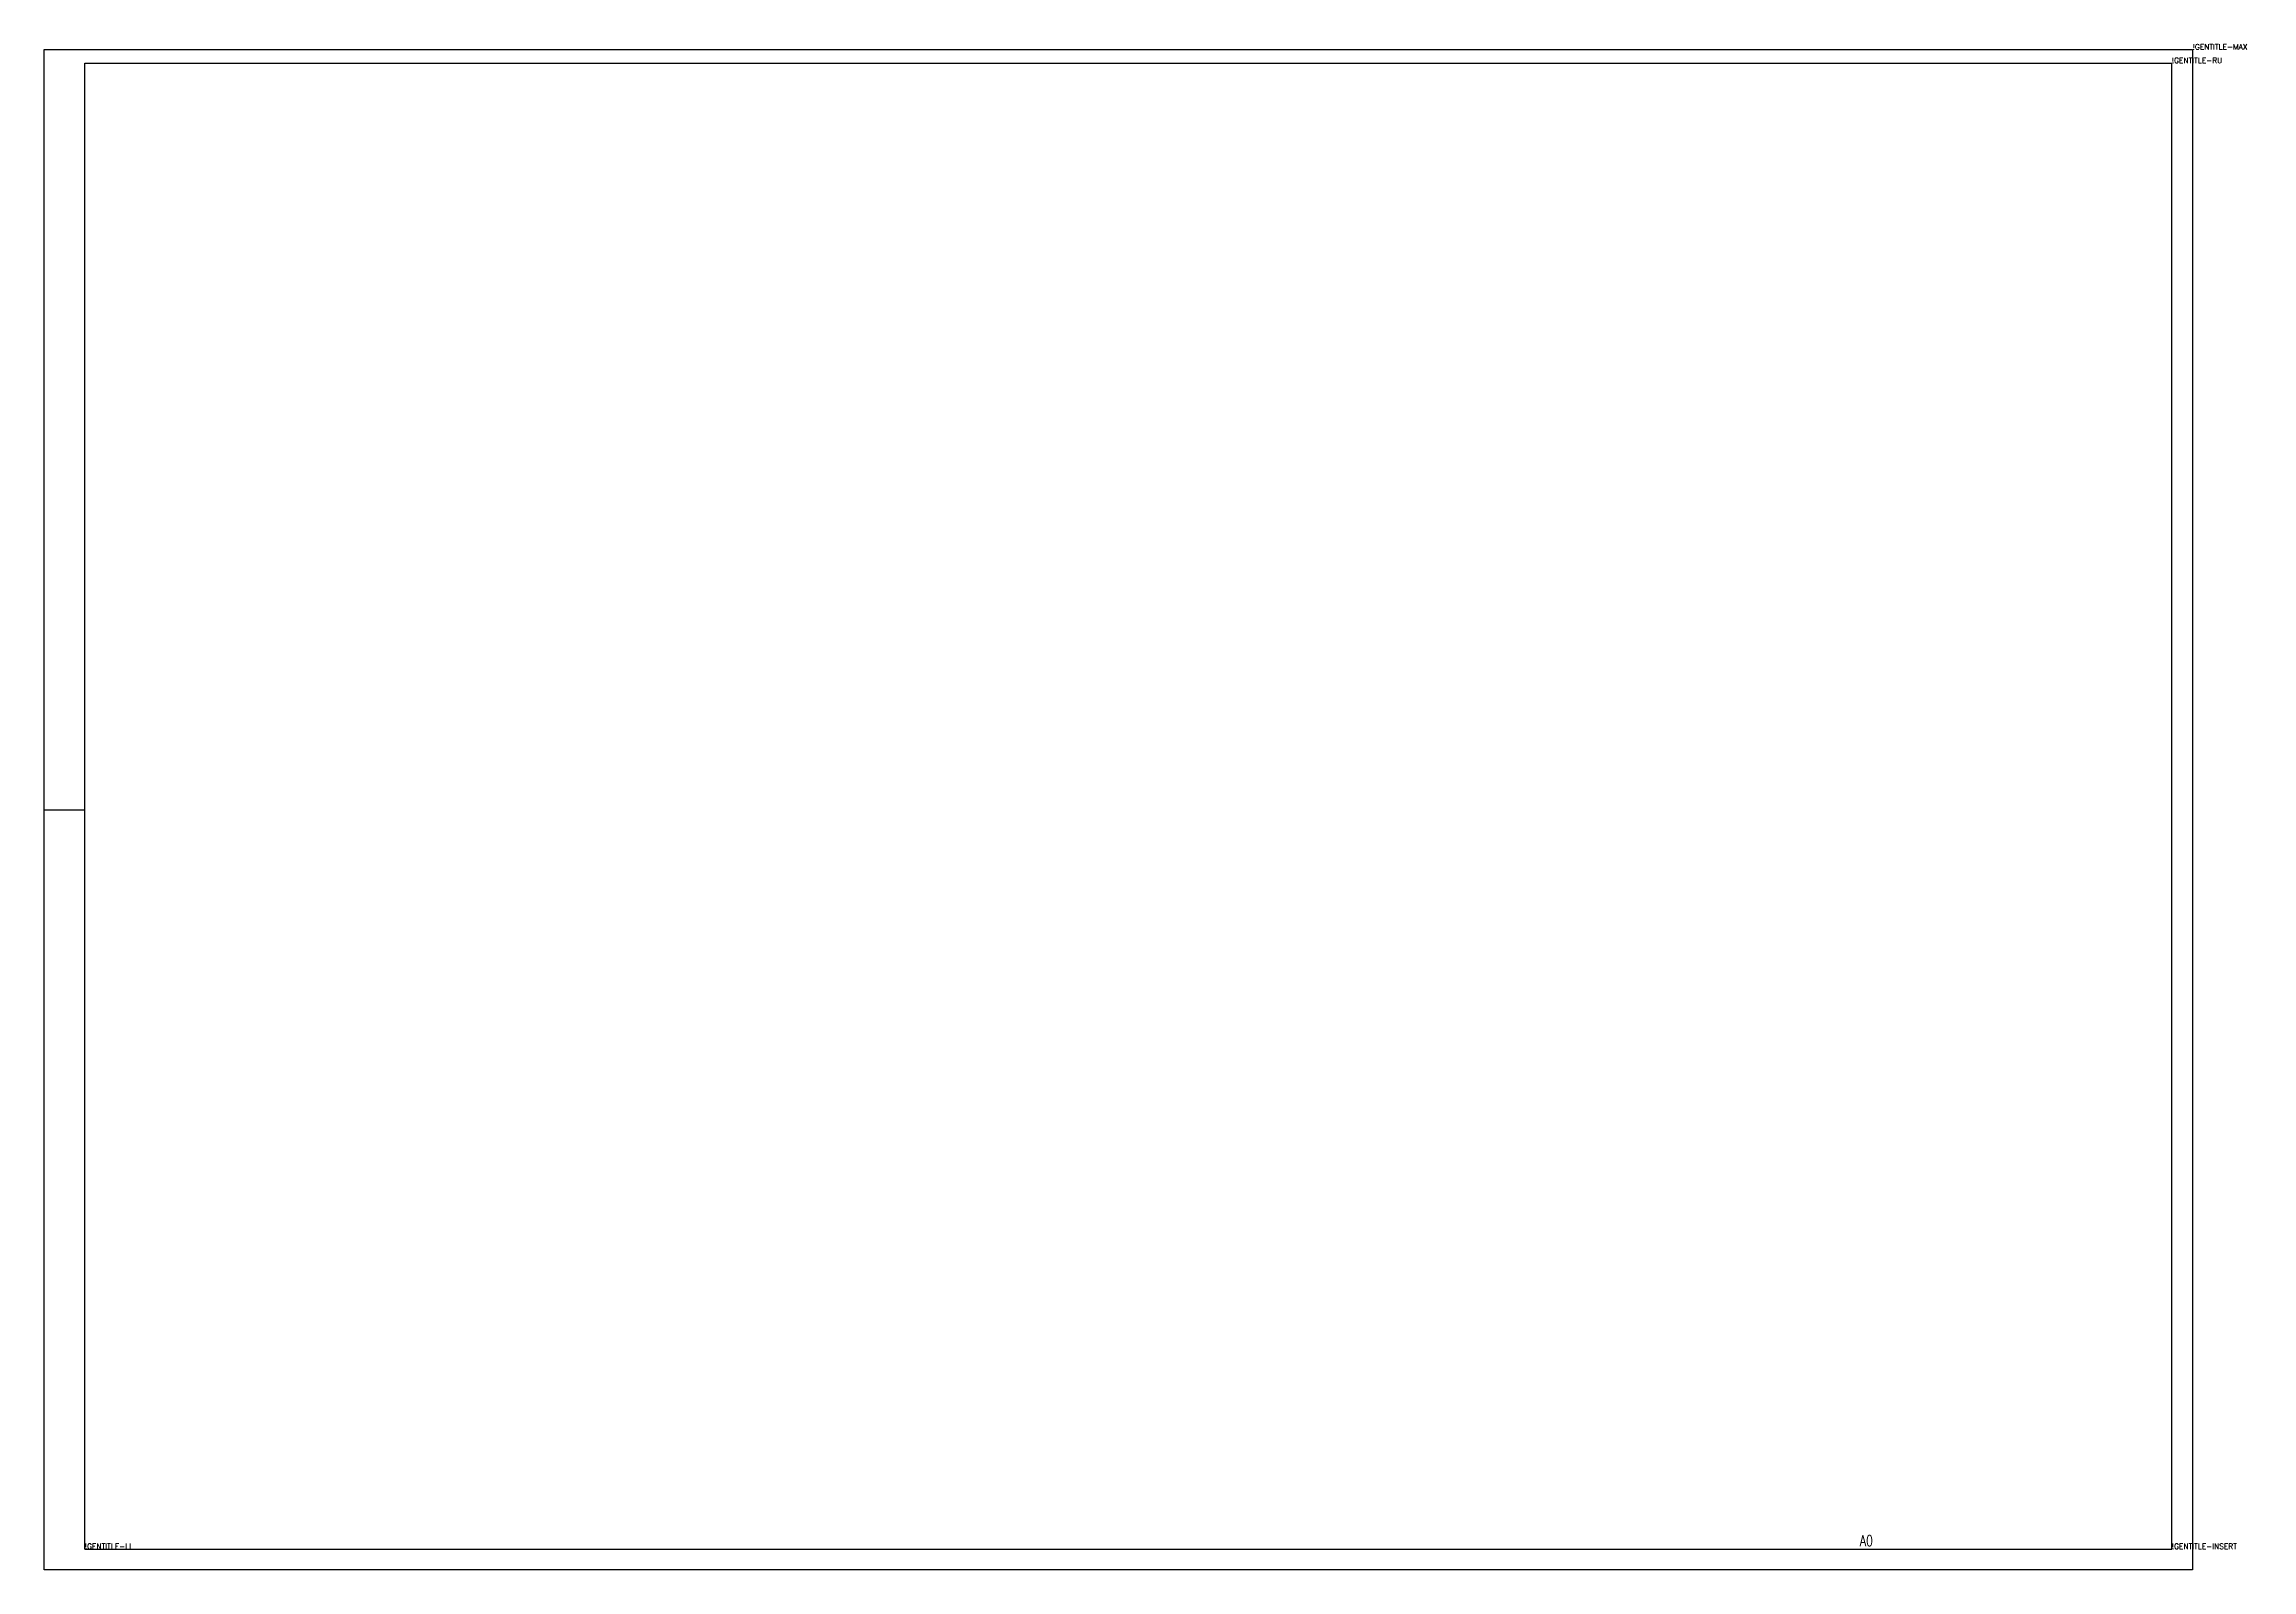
# Model space of a CAD drawing. Extents: x 0 to 1222, y 0 to 844.
import ezdxf
from ezdxf.enums import TextEntityAlignment as Align

# ---------------------------------------------------------------- set-up
doc = ezdxf.new("R2010")
doc.units = 0
doc.layers.get('Defpoints').update_dxf_attribs({"linetype": 'CONTINUOUS'})
doc.layers.add('AM_BOR', color=7, linetype='CONTINUOUS', lineweight=30)
doc.styles.add('ACJISTS', font='romanc.shx', dxfattribs={"height": 1, "bigfont": 'extfont2.shx'})
doc.styles.add('TM_WAKU2', font='SIMPLEX.shx', dxfattribs={"width": 0.75, "bigfont": 'EXTFONT.shx'})

msp = doc.modelspace()

# ---------------------------------------------------------------- linework, layer by layer
at = {"layer": 'AM_BOR'}
for p, q in [((22.5, 833.5), (1177.5, 833.5)), ((22.5, 11.5), (22.5, 833.5)), ((1177.5, 11.5), (1177.5, 833.5)), ((22.5, 11.5), (1177.5, 11.5)), ((22.5, 11.5), (1177.5, 11.5))]:
    msp.add_line(p, q, dxfattribs=at)
at = {"layer": 'AM_BOR', "color": 1, "lineweight": 25}
msp.add_line((0, 420.5), (22.5, 420.5), dxfattribs=at)
at = {"layer": 'Defpoints', "color": 1, "lineweight": 25}
msp.add_lwpolyline([(0, 0), (0, 841), (1189, 841), (1189, 0)], close=True, dxfattribs=at)

# ---------------------------------------------------------------- texts
at = {"layer": 'AM_BOR', "style": 'ACJISTS'}
for s, p in [('!GENTITLE-MAX', (1189, 841)), ('!GENTITLE-RU', (1177.5, 833.5)), ('!GENTITLE-LL', (22.5, 11.5)), ('!GENTITLE-INSERT', (1177.5, 11.5))]:
    msp.add_text(s, height=3, dxfattribs=at).set_placement(p)
at = {"layer": 'AM_BOR', "color": 1, "lineweight": 25, "style": 'TM_WAKU2', "width": 0.75}
msp.add_text('A0', height=6, dxfattribs=at).set_placement((1004.8, 19.1), align=Align.TOP_LEFT)

doc.saveas('drawing.dxf')
